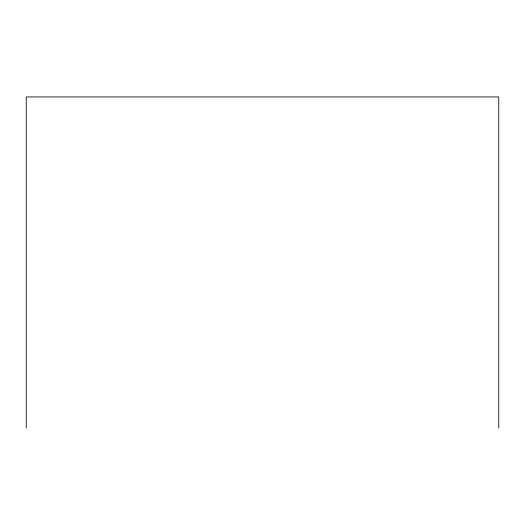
<?xml version="1.0" encoding="UTF-8"?>
<svg xmlns="http://www.w3.org/2000/svg" width="525" height="525" viewBox="0 0 525 525"><rect width="100%" height="100%" fill="white"/><g stroke="black" fill="none" stroke-linecap="round" stroke-linejoin="round"><path stroke-width="0.79" d="M498.75 428.052L498.75 96.948L26.25 96.948L26.25 428.052"/></g></svg>
